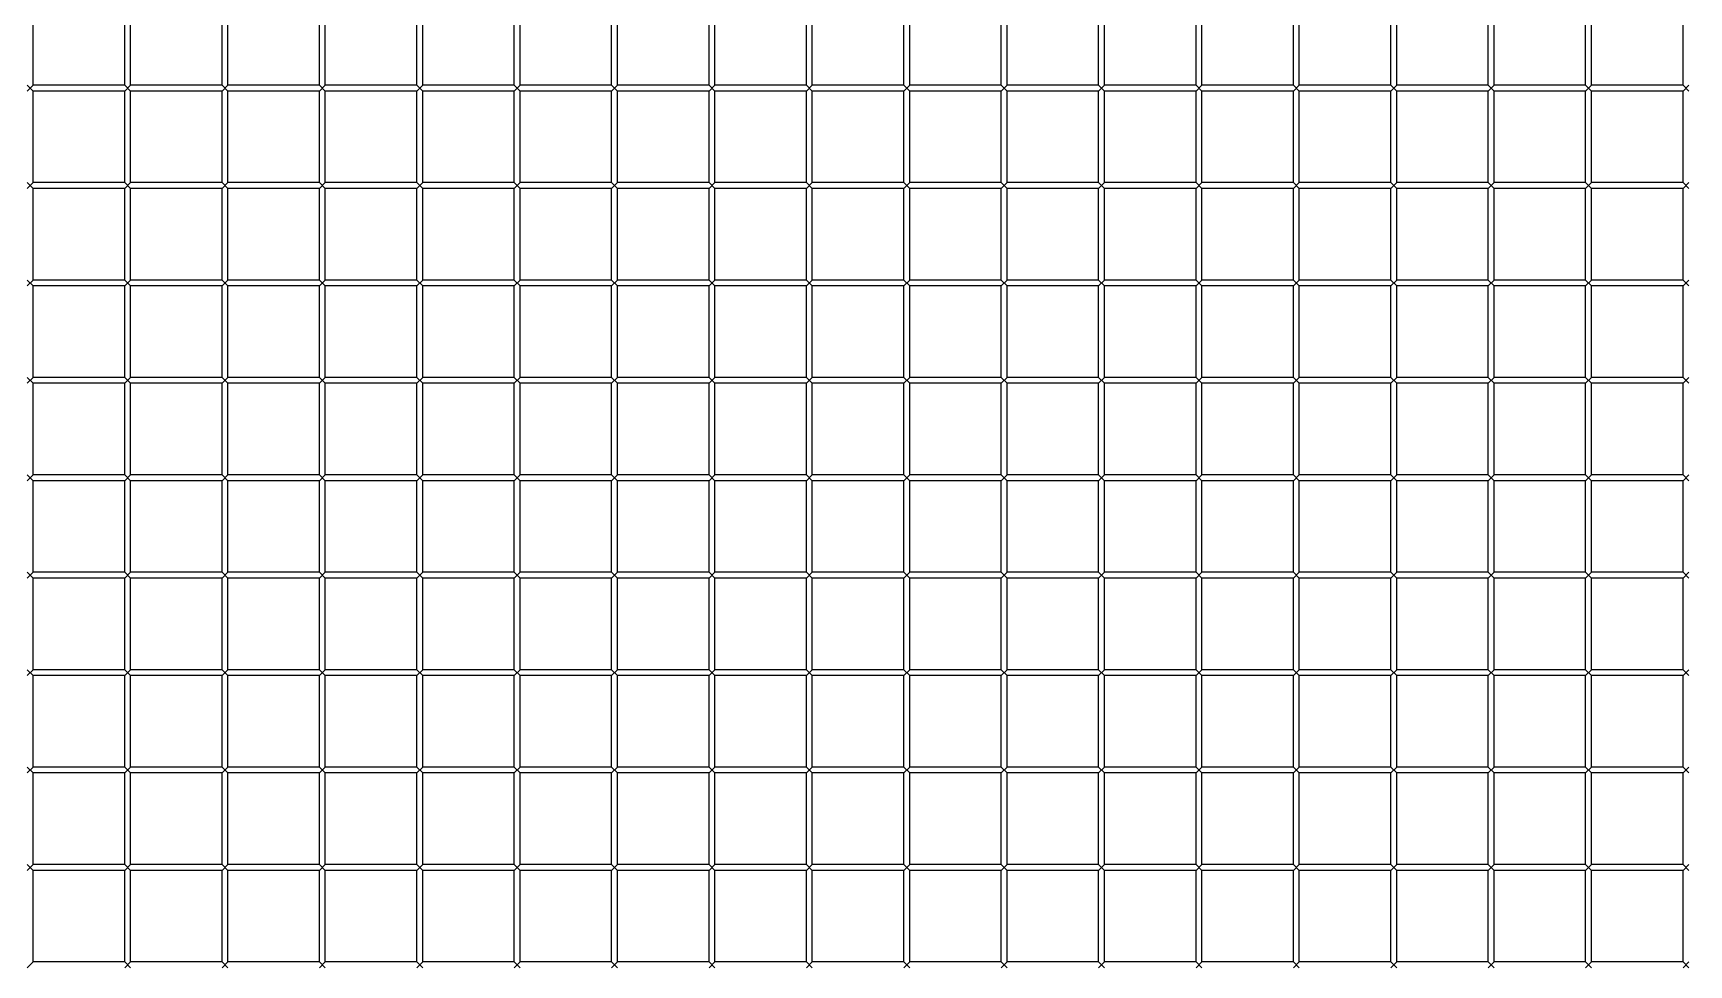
# Model space of a CAD drawing. Header units: millimetres. Extents: x -198529 to 244266, y -64 to 158464.
# Drawn here: x -148048 to -147198, y 95407 to 95885 of the extents above; entities that cross this region are included whole.
import ezdxf

# ---------------------------------------------------------------- set-up
doc = ezdxf.new("R2010")
doc.units = ezdxf.units.MM
doc.layers.add('0-DCC', color=30, linetype='Continuous')

# ---------------------------------------------------------------- blocks, each defined once
blk = doc.blocks.new('DCC2850x1800(右)')
at = {"color": 0, "linetype": 'Continuous'}
for p, q in [((63642.5, -73153.48), (63642.5, -73106.48)), ((63689.5, -73153.48), (63689.5, -73106.48)), ((63692.5, -73153.48), (63692.5, -73106.48)), ((63739.5, -73153.48), (63739.5, -73106.48)), ((63742.5, -73153.48), (63742.5, -73106.48)), ((63789.5, -73153.48), (63789.5, -73106.48)), ((63792.5, -73153.48), (63792.5, -73106.48)), ((63839.5, -73153.48), (63839.5, -73106.48)), ((63842.5, -73153.48), (63842.5, -73106.48)), ((63889.5, -73153.48), (63889.5, -73106.48)), ((63892.5, -73153.48), (63892.5, -73106.48)), ((63939.5, -73153.48), (63939.5, -73106.48)), ((63942.5, -73153.48), (63942.5, -73106.48)), ((63989.5, -73153.48), (63989.5, -73106.48)), ((63992.5, -73153.48), (63992.5, -73106.48)), ((64039.5, -73153.48), (64039.5, -73106.48)), ((64042.5, -73153.48), (64042.5, -73106.48)), ((64089.5, -73153.48), (64089.5, -73106.48)), ((64092.5, -73153.48), (64092.5, -73106.48)), ((64139.5, -73153.48), (64139.5, -73106.48)), ((64142.5, -73153.48), (64142.5, -73106.48)), ((64189.5, -73153.48), (64189.5, -73106.48)), ((64192.5, -73153.48), (64192.5, -73106.48)), ((64239.5, -73153.48), (64239.5, -73106.48)), ((64242.5, -73153.48), (64242.5, -73106.48)), ((64289.5, -73153.48), (64289.5, -73106.48)), ((64292.5, -73153.48), (64292.5, -73106.48)), ((64339.5, -73153.48), (64339.5, -73106.48)), ((64342.5, -73153.48), (64342.5, -73106.48)), ((64389.5, -73153.48), (64389.5, -73106.48)), ((64392.5, -73153.48), (64392.5, -73106.48)), ((64439.5, -73153.48), (64439.5, -73106.48)), ((64442.5, -73153.48), (64442.5, -73106.48)), ((64489.5, -73153.48), (64489.5, -73106.48)), ((63642.5, -73156.48), (63639.5, -73153.48)), ((63642.5, -73153.48), (63639.5, -73156.48)), ((63642.5, -73153.48), (63689.5, -73153.48)), ((63642.5, -73156.48), (63689.5, -73156.48)), ((63642.5, -73203.48), (63642.5, -73156.48)), ((63692.5, -73156.48), (63689.5, -73153.48)), ((63692.5, -73153.48), (63689.5, -73156.48)), ((63689.5, -73203.48), (63689.5, -73156.48)), ((63692.5, -73153.48), (63739.5, -73153.48)), ((63692.5, -73156.48), (63739.5, -73156.48)), ((63692.5, -73203.48), (63692.5, -73156.48)), ((63742.5, -73156.48), (63739.5, -73153.48)), ((63742.5, -73153.48), (63739.5, -73156.48)), ((63739.5, -73203.48), (63739.5, -73156.48)), ((63742.5, -73153.48), (63789.5, -73153.48)), ((63742.5, -73203.48), (63742.5, -73156.48)), ((63742.5, -73156.48), (63789.5, -73156.48)), ((63792.5, -73156.48), (63789.5, -73153.48)), ((63792.5, -73153.48), (63789.5, -73156.48)), ((63789.5, -73203.48), (63789.5, -73156.48)), ((63792.5, -73153.48), (63839.5, -73153.48)), ((63792.5, -73203.48), (63792.5, -73156.48)), ((63792.5, -73156.48), (63839.5, -73156.48)), ((63842.5, -73156.48), (63839.5, -73153.48)), ((63842.5, -73153.48), (63839.5, -73156.48)), ((63839.5, -73203.48), (63839.5, -73156.48)), ((63842.5, -73153.48), (63889.5, -73153.48)), ((63842.5, -73203.48), (63842.5, -73156.48)), ((63842.5, -73156.48), (63889.5, -73156.48)), ((63892.5, -73156.48), (63889.5, -73153.48)), ((63892.5, -73153.48), (63889.5, -73156.48)), ((63889.5, -73203.48), (63889.5, -73156.48)), ((63892.5, -73153.48), (63939.5, -73153.48)), ((63892.5, -73203.48), (63892.5, -73156.48)), ((63892.5, -73156.48), (63939.5, -73156.48)), ((63942.5, -73156.48), (63939.5, -73153.48)), ((63942.5, -73153.48), (63939.5, -73156.48)), ((63939.5, -73203.48), (63939.5, -73156.48)), ((63942.5, -73153.48), (63989.5, -73153.48)), ((63942.5, -73203.48), (63942.5, -73156.48)), ((63942.5, -73156.48), (63989.5, -73156.48)), ((63992.5, -73156.48), (63989.5, -73153.48)), ((63992.5, -73153.48), (63989.5, -73156.48)), ((63989.5, -73203.48), (63989.5, -73156.48)), ((63992.5, -73153.48), (64039.5, -73153.48)), ((63992.5, -73203.48), (63992.5, -73156.48)), ((63992.5, -73156.48), (64039.5, -73156.48)), ((64042.5, -73156.48), (64039.5, -73153.48)), ((64042.5, -73153.48), (64039.5, -73156.48)), ((64039.5, -73203.48), (64039.5, -73156.48)), ((64042.5, -73153.48), (64089.5, -73153.48)), ((64042.5, -73203.48), (64042.5, -73156.48)), ((64042.5, -73156.48), (64089.5, -73156.48)), ((64092.5, -73156.48), (64089.5, -73153.48)), ((64092.5, -73153.48), (64089.5, -73156.48)), ((64089.5, -73203.48), (64089.5, -73156.48)), ((64092.5, -73153.48), (64139.5, -73153.48)), ((64092.5, -73203.48), (64092.5, -73156.48)), ((64092.5, -73156.48), (64139.5, -73156.48)), ((64142.5, -73156.48), (64139.5, -73153.48)), ((64142.5, -73153.48), (64139.5, -73156.48)), ((64139.5, -73203.48), (64139.5, -73156.48)), ((64142.5, -73153.48), (64189.5, -73153.48)), ((64142.5, -73203.48), (64142.5, -73156.48)), ((64142.5, -73156.48), (64189.5, -73156.48)), ((64192.5, -73156.48), (64189.5, -73153.48)), ((64192.5, -73153.48), (64189.5, -73156.48)), ((64189.5, -73203.48), (64189.5, -73156.48)), ((64192.5, -73153.48), (64239.5, -73153.48)), ((64192.5, -73203.48), (64192.5, -73156.48)), ((64192.5, -73156.48), (64239.5, -73156.48)), ((64242.5, -73156.48), (64239.5, -73153.48)), ((64242.5, -73153.48), (64239.5, -73156.48)), ((64239.5, -73203.48), (64239.5, -73156.48)), ((64242.5, -73153.48), (64289.5, -73153.48)), ((64242.5, -73203.48), (64242.5, -73156.48)), ((64242.5, -73156.48), (64289.5, -73156.48)), ((64292.5, -73156.48), (64289.5, -73153.48)), ((64292.5, -73153.48), (64289.5, -73156.48)), ((64289.5, -73203.48), (64289.5, -73156.48)), ((64292.5, -73153.48), (64339.5, -73153.48)), ((64292.5, -73203.48), (64292.5, -73156.48)), ((64292.5, -73156.48), (64339.5, -73156.48)), ((64342.5, -73156.48), (64339.5, -73153.48)), ((64342.5, -73153.48), (64339.5, -73156.48)), ((64339.5, -73203.48), (64339.5, -73156.48)), ((64342.5, -73153.48), (64389.5, -73153.48)), ((64342.5, -73203.48), (64342.5, -73156.48)), ((64342.5, -73156.48), (64389.5, -73156.48)), ((64392.5, -73156.48), (64389.5, -73153.48)), ((64392.5, -73153.48), (64389.5, -73156.48)), ((64389.5, -73203.48), (64389.5, -73156.48)), ((64392.5, -73153.48), (64439.5, -73153.48)), ((64392.5, -73203.48), (64392.5, -73156.48)), ((64392.5, -73156.48), (64439.5, -73156.48)), ((64442.5, -73156.48), (64439.5, -73153.48)), ((64442.5, -73153.48), (64439.5, -73156.48)), ((64439.5, -73203.48), (64439.5, -73156.48)), ((64442.5, -73153.48), (64489.5, -73153.48)), ((64442.5, -73203.48), (64442.5, -73156.48)), ((64442.5, -73156.48), (64489.5, -73156.48)), ((64492.5, -73156.48), (64489.5, -73153.48)), ((64492.5, -73153.48), (64489.5, -73156.48)), ((64489.5, -73203.48), (64489.5, -73156.48)), ((63642.5, -73206.48), (63639.5, -73203.48)), ((63642.5, -73203.48), (63639.5, -73206.48)), ((63642.5, -73203.48), (63689.5, -73203.48)), ((63642.5, -73206.48), (63689.5, -73206.48)), ((63642.5, -73253.48), (63642.5, -73206.48)), ((63692.5, -73206.48), (63689.5, -73203.48)), ((63692.5, -73203.48), (63689.5, -73206.48)), ((63689.5, -73253.48), (63689.5, -73206.48)), ((63692.5, -73203.48), (63739.5, -73203.48)), ((63692.5, -73206.48), (63739.5, -73206.48)), ((63692.5, -73253.48), (63692.5, -73206.48)), ((63742.5, -73206.48), (63739.5, -73203.48)), ((63742.5, -73203.48), (63739.5, -73206.48)), ((63739.5, -73253.48), (63739.5, -73206.48)), ((63742.5, -73203.48), (63789.5, -73203.48)), ((63742.5, -73206.48), (63789.5, -73206.48)), ((63742.5, -73253.48), (63742.5, -73206.48)), ((63792.5, -73206.48), (63789.5, -73203.48)), ((63792.5, -73203.48), (63789.5, -73206.48)), ((63789.5, -73253.48), (63789.5, -73206.48)), ((63792.5, -73203.48), (63839.5, -73203.48)), ((63792.5, -73206.48), (63839.5, -73206.48)), ((63792.5, -73253.48), (63792.5, -73206.48)), ((63842.5, -73206.48), (63839.5, -73203.48)), ((63842.5, -73203.48), (63839.5, -73206.48)), ((63839.5, -73253.48), (63839.5, -73206.48)), ((63842.5, -73203.48), (63889.5, -73203.48)), ((63842.5, -73206.48), (63889.5, -73206.48)), ((63842.5, -73253.48), (63842.5, -73206.48)), ((63892.5, -73206.48), (63889.5, -73203.48)), ((63892.5, -73203.48), (63889.5, -73206.48)), ((63889.5, -73253.48), (63889.5, -73206.48)), ((63892.5, -73203.48), (63939.5, -73203.48)), ((63892.5, -73253.48), (63892.5, -73206.48)), ((63892.5, -73206.48), (63939.5, -73206.48)), ((63942.5, -73206.48), (63939.5, -73203.48)), ((63942.5, -73203.48), (63939.5, -73206.48)), ((63939.5, -73253.48), (63939.5, -73206.48)), ((63942.5, -73203.48), (63989.5, -73203.48)), ((63942.5, -73253.48), (63942.5, -73206.48)), ((63942.5, -73206.48), (63989.5, -73206.48)), ((63992.5, -73206.48), (63989.5, -73203.48)), ((63992.5, -73203.48), (63989.5, -73206.48)), ((63989.5, -73253.48), (63989.5, -73206.48)), ((63992.5, -73203.48), (64039.5, -73203.48)), ((63992.5, -73253.48), (63992.5, -73206.48)), ((63992.5, -73206.48), (64039.5, -73206.48)), ((64042.5, -73206.48), (64039.5, -73203.48)), ((64042.5, -73203.48), (64039.5, -73206.48)), ((64039.5, -73253.48), (64039.5, -73206.48)), ((64042.5, -73203.48), (64089.5, -73203.48)), ((64042.5, -73253.48), (64042.5, -73206.48)), ((64042.5, -73206.48), (64089.5, -73206.48)), ((64092.5, -73206.48), (64089.5, -73203.48)), ((64092.5, -73203.48), (64089.5, -73206.48)), ((64089.5, -73253.48), (64089.5, -73206.48)), ((64092.5, -73203.48), (64139.5, -73203.48)), ((64092.5, -73253.48), (64092.5, -73206.48)), ((64092.5, -73206.48), (64139.5, -73206.48)), ((64142.5, -73206.48), (64139.5, -73203.48)), ((64142.5, -73203.48), (64139.5, -73206.48)), ((64139.5, -73253.48), (64139.5, -73206.48)), ((64142.5, -73203.48), (64189.5, -73203.48)), ((64142.5, -73253.48), (64142.5, -73206.48)), ((64142.5, -73206.48), (64189.5, -73206.48)), ((64192.5, -73206.48), (64189.5, -73203.48)), ((64192.5, -73203.48), (64189.5, -73206.48)), ((64189.5, -73253.48), (64189.5, -73206.48)), ((64192.5, -73203.48), (64239.5, -73203.48)), ((64192.5, -73253.48), (64192.5, -73206.48)), ((64192.5, -73206.48), (64239.5, -73206.48)), ((64242.5, -73206.48), (64239.5, -73203.48)), ((64242.5, -73203.48), (64239.5, -73206.48)), ((64239.5, -73253.48), (64239.5, -73206.48)), ((64242.5, -73203.48), (64289.5, -73203.48)), ((64242.5, -73253.48), (64242.5, -73206.48)), ((64242.5, -73206.48), (64289.5, -73206.48)), ((64292.5, -73206.48), (64289.5, -73203.48)), ((64292.5, -73203.48), (64289.5, -73206.48)), ((64289.5, -73253.48), (64289.5, -73206.48)), ((64292.5, -73203.48), (64339.5, -73203.48)), ((64292.5, -73253.48), (64292.5, -73206.48)), ((64292.5, -73206.48), (64339.5, -73206.48)), ((64342.5, -73206.48), (64339.5, -73203.48)), ((64342.5, -73203.48), (64339.5, -73206.48)), ((64339.5, -73253.48), (64339.5, -73206.48)), ((64342.5, -73203.48), (64389.5, -73203.48)), ((64342.5, -73253.48), (64342.5, -73206.48)), ((64342.5, -73206.48), (64389.5, -73206.48)), ((64392.5, -73206.48), (64389.5, -73203.48)), ((64392.5, -73203.48), (64389.5, -73206.48)), ((64389.5, -73253.48), (64389.5, -73206.48)), ((64392.5, -73203.48), (64439.5, -73203.48)), ((64392.5, -73253.48), (64392.5, -73206.48)), ((64392.5, -73206.48), (64439.5, -73206.48)), ((64442.5, -73206.48), (64439.5, -73203.48)), ((64442.5, -73203.48), (64439.5, -73206.48)), ((64439.5, -73253.48), (64439.5, -73206.48)), ((64442.5, -73203.48), (64489.5, -73203.48)), ((64442.5, -73253.48), (64442.5, -73206.48)), ((64442.5, -73206.48), (64489.5, -73206.48)), ((64492.5, -73206.48), (64489.5, -73203.48)), ((64492.5, -73203.48), (64489.5, -73206.48)), ((64489.5, -73253.48), (64489.5, -73206.48)), ((63642.5, -73256.48), (63639.5, -73253.48)), ((63642.5, -73253.48), (63639.5, -73256.48)), ((63642.5, -73253.48), (63689.5, -73253.48)), ((63642.5, -73256.48), (63689.5, -73256.48)), ((63642.5, -73303.48), (63642.5, -73256.48)), ((63692.5, -73256.48), (63689.5, -73253.48)), ((63692.5, -73253.48), (63689.5, -73256.48)), ((63689.5, -73303.48), (63689.5, -73256.48)), ((63692.5, -73253.48), (63739.5, -73253.48)), ((63692.5, -73256.48), (63739.5, -73256.48)), ((63692.5, -73303.48), (63692.5, -73256.48)), ((63742.5, -73256.48), (63739.5, -73253.48)), ((63742.5, -73253.48), (63739.5, -73256.48)), ((63739.5, -73303.48), (63739.5, -73256.48)), ((63742.5, -73253.48), (63789.5, -73253.48)), ((63742.5, -73256.48), (63789.5, -73256.48)), ((63742.5, -73303.48), (63742.5, -73256.48)), ((63792.5, -73256.48), (63789.5, -73253.48)), ((63792.5, -73253.48), (63789.5, -73256.48)), ((63789.5, -73303.48), (63789.5, -73256.48)), ((63792.5, -73253.48), (63839.5, -73253.48)), ((63792.5, -73256.48), (63839.5, -73256.48)), ((63792.5, -73303.48), (63792.5, -73256.48)), ((63842.5, -73256.48), (63839.5, -73253.48)), ((63842.5, -73253.48), (63839.5, -73256.48)), ((63839.5, -73303.48), (63839.5, -73256.48)), ((63842.5, -73253.48), (63889.5, -73253.48)), ((63842.5, -73256.48), (63889.5, -73256.48)), ((63842.5, -73303.48), (63842.5, -73256.48)), ((63892.5, -73256.48), (63889.5, -73253.48)), ((63892.5, -73253.48), (63889.5, -73256.48)), ((63889.5, -73303.48), (63889.5, -73256.48)), ((63892.5, -73253.48), (63939.5, -73253.48)), ((63892.5, -73303.48), (63892.5, -73256.48)), ((63892.5, -73256.48), (63939.5, -73256.48)), ((63942.5, -73256.48), (63939.5, -73253.48)), ((63942.5, -73253.48), (63939.5, -73256.48)), ((63939.5, -73303.48), (63939.5, -73256.48)), ((63942.5, -73253.48), (63989.5, -73253.48)), ((63942.5, -73303.48), (63942.5, -73256.48)), ((63942.5, -73256.48), (63989.5, -73256.48)), ((63992.5, -73256.48), (63989.5, -73253.48)), ((63992.5, -73253.48), (63989.5, -73256.48)), ((63989.5, -73303.48), (63989.5, -73256.48)), ((63992.5, -73253.48), (64039.5, -73253.48)), ((63992.5, -73303.48), (63992.5, -73256.48)), ((63992.5, -73256.48), (64039.5, -73256.48)), ((64042.5, -73256.48), (64039.5, -73253.48)), ((64042.5, -73253.48), (64039.5, -73256.48)), ((64039.5, -73303.48), (64039.5, -73256.48)), ((64042.5, -73253.48), (64089.5, -73253.48)), ((64042.5, -73303.48), (64042.5, -73256.48)), ((64042.5, -73256.48), (64089.5, -73256.48)), ((64092.5, -73256.48), (64089.5, -73253.48)), ((64092.5, -73253.48), (64089.5, -73256.48)), ((64089.5, -73303.48), (64089.5, -73256.48)), ((64092.5, -73253.48), (64139.5, -73253.48)), ((64092.5, -73303.48), (64092.5, -73256.48)), ((64092.5, -73256.48), (64139.5, -73256.48)), ((64142.5, -73256.48), (64139.5, -73253.48)), ((64142.5, -73253.48), (64139.5, -73256.48)), ((64139.5, -73303.48), (64139.5, -73256.48)), ((64142.5, -73253.48), (64189.5, -73253.48)), ((64142.5, -73303.48), (64142.5, -73256.48)), ((64142.5, -73256.48), (64189.5, -73256.48)), ((64192.5, -73256.48), (64189.5, -73253.48)), ((64192.5, -73253.48), (64189.5, -73256.48)), ((64189.5, -73303.48), (64189.5, -73256.48)), ((64192.5, -73253.48), (64239.5, -73253.48)), ((64192.5, -73303.48), (64192.5, -73256.48)), ((64192.5, -73256.48), (64239.5, -73256.48)), ((64242.5, -73256.48), (64239.5, -73253.48)), ((64242.5, -73253.48), (64239.5, -73256.48)), ((64239.5, -73303.48), (64239.5, -73256.48)), ((64242.5, -73253.48), (64289.5, -73253.48)), ((64242.5, -73303.48), (64242.5, -73256.48)), ((64242.5, -73256.48), (64289.5, -73256.48)), ((64292.5, -73256.48), (64289.5, -73253.48)), ((64292.5, -73253.48), (64289.5, -73256.48)), ((64289.5, -73303.48), (64289.5, -73256.48)), ((64292.5, -73253.48), (64339.5, -73253.48)), ((64292.5, -73303.48), (64292.5, -73256.48)), ((64292.5, -73256.48), (64339.5, -73256.48)), ((64342.5, -73256.48), (64339.5, -73253.48)), ((64342.5, -73253.48), (64339.5, -73256.48)), ((64339.5, -73303.48), (64339.5, -73256.48)), ((64342.5, -73253.48), (64389.5, -73253.48)), ((64342.5, -73303.48), (64342.5, -73256.48)), ((64342.5, -73256.48), (64389.5, -73256.48)), ((64392.5, -73256.48), (64389.5, -73253.48)), ((64392.5, -73253.48), (64389.5, -73256.48)), ((64389.5, -73303.48), (64389.5, -73256.48)), ((64392.5, -73253.48), (64439.5, -73253.48)), ((64392.5, -73303.48), (64392.5, -73256.48)), ((64392.5, -73256.48), (64439.5, -73256.48)), ((64442.5, -73256.48), (64439.5, -73253.48)), ((64442.5, -73253.48), (64439.5, -73256.48)), ((64439.5, -73303.48), (64439.5, -73256.48)), ((64442.5, -73253.48), (64489.5, -73253.48)), ((64442.5, -73303.48), (64442.5, -73256.48)), ((64442.5, -73256.48), (64489.5, -73256.48)), ((64492.5, -73256.48), (64489.5, -73253.48)), ((64492.5, -73253.48), (64489.5, -73256.48)), ((64489.5, -73303.48), (64489.5, -73256.48)), ((63642.5, -73306.48), (63639.5, -73303.48)), ((63642.5, -73303.48), (63639.5, -73306.48)), ((63642.5, -73303.48), (63689.5, -73303.48)), ((63692.5, -73306.48), (63689.5, -73303.48)), ((63692.5, -73303.48), (63689.5, -73306.48)), ((63692.5, -73303.48), (63739.5, -73303.48)), ((63742.5, -73306.48), (63739.5, -73303.48)), ((63742.5, -73303.48), (63739.5, -73306.48)), ((63742.5, -73303.48), (63789.5, -73303.48)), ((63792.5, -73306.48), (63789.5, -73303.48)), ((63792.5, -73303.48), (63789.5, -73306.48)), ((63792.5, -73303.48), (63839.5, -73303.48)), ((63842.5, -73306.48), (63839.5, -73303.48)), ((63842.5, -73303.48), (63839.5, -73306.48)), ((63842.5, -73303.48), (63889.5, -73303.48)), ((63892.5, -73306.48), (63889.5, -73303.48)), ((63892.5, -73303.48), (63889.5, -73306.48)), ((63892.5, -73303.48), (63939.5, -73303.48)), ((63942.5, -73306.48), (63939.5, -73303.48)), ((63942.5, -73303.48), (63939.5, -73306.48)), ((63942.5, -73303.48), (63989.5, -73303.48)), ((63992.5, -73306.48), (63989.5, -73303.48)), ((63992.5, -73303.48), (63989.5, -73306.48)), ((63992.5, -73303.48), (64039.5, -73303.48)), ((64042.5, -73306.48), (64039.5, -73303.48)), ((64042.5, -73303.48), (64039.5, -73306.48)), ((64042.5, -73303.48), (64089.5, -73303.48)), ((64092.5, -73306.48), (64089.5, -73303.48)), ((64092.5, -73303.48), (64089.5, -73306.48)), ((64092.5, -73303.48), (64139.5, -73303.48)), ((64142.5, -73306.48), (64139.5, -73303.48)), ((64142.5, -73303.48), (64139.5, -73306.48)), ((64142.5, -73303.48), (64189.5, -73303.48)), ((64192.5, -73306.48), (64189.5, -73303.48)), ((64192.5, -73303.48), (64189.5, -73306.48)), ((64192.5, -73303.48), (64239.5, -73303.48)), ((64242.5, -73306.48), (64239.5, -73303.48)), ((64242.5, -73303.48), (64239.5, -73306.48)), ((64242.5, -73303.48), (64289.5, -73303.48)), ((64292.5, -73306.48), (64289.5, -73303.48)), ((64292.5, -73303.48), (64289.5, -73306.48)), ((64292.5, -73303.48), (64339.5, -73303.48)), ((64342.5, -73306.48), (64339.5, -73303.48)), ((64342.5, -73303.48), (64339.5, -73306.48)), ((64342.5, -73303.48), (64389.5, -73303.48)), ((64392.5, -73306.48), (64389.5, -73303.48)), ((64392.5, -73303.48), (64389.5, -73306.48)), ((64392.5, -73303.48), (64439.5, -73303.48)), ((64442.5, -73306.48), (64439.5, -73303.48)), ((64442.5, -73303.48), (64439.5, -73306.48)), ((64442.5, -73303.48), (64489.5, -73303.48)), ((64492.5, -73306.48), (64489.5, -73303.48)), ((64492.5, -73303.48), (64489.5, -73306.48)), ((63642.5, -73306.48), (63689.5, -73306.48)), ((63642.5, -73353.48), (63642.5, -73306.48)), ((63689.5, -73353.48), (63689.5, -73306.48)), ((63692.5, -73306.48), (63739.5, -73306.48)), ((63692.5, -73353.48), (63692.5, -73306.48)), ((63739.5, -73353.48), (63739.5, -73306.48)), ((63742.5, -73306.48), (63789.5, -73306.48)), ((63742.5, -73353.48), (63742.5, -73306.48)), ((63789.5, -73353.48), (63789.5, -73306.48)), ((63792.5, -73306.48), (63839.5, -73306.48)), ((63792.5, -73353.48), (63792.5, -73306.48)), ((63839.5, -73353.48), (63839.5, -73306.48)), ((63842.5, -73306.48), (63889.5, -73306.48)), ((63842.5, -73353.48), (63842.5, -73306.48)), ((63889.5, -73353.48), (63889.5, -73306.48)), ((63892.5, -73353.48), (63892.5, -73306.48)), ((63892.5, -73306.48), (63939.5, -73306.48)), ((63939.5, -73353.48), (63939.5, -73306.48)), ((63942.5, -73353.48), (63942.5, -73306.48)), ((63942.5, -73306.48), (63989.5, -73306.48)), ((63989.5, -73353.48), (63989.5, -73306.48)), ((63992.5, -73353.48), (63992.5, -73306.48)), ((63992.5, -73306.48), (64039.5, -73306.48)), ((64039.5, -73353.48), (64039.5, -73306.48)), ((64042.5, -73353.48), (64042.5, -73306.48)), ((64042.5, -73306.48), (64089.5, -73306.48)), ((64089.5, -73353.48), (64089.5, -73306.48)), ((64092.5, -73353.48), (64092.5, -73306.48)), ((64092.5, -73306.48), (64139.5, -73306.48)), ((64139.5, -73353.48), (64139.5, -73306.48)), ((64142.5, -73353.48), (64142.5, -73306.48)), ((64142.5, -73306.48), (64189.5, -73306.48)), ((64189.5, -73353.48), (64189.5, -73306.48)), ((64192.5, -73353.48), (64192.5, -73306.48)), ((64192.5, -73306.48), (64239.5, -73306.48)), ((64239.5, -73353.48), (64239.5, -73306.48)), ((64242.5, -73353.48), (64242.5, -73306.48)), ((64242.5, -73306.48), (64289.5, -73306.48)), ((64289.5, -73353.48), (64289.5, -73306.48)), ((64292.5, -73353.48), (64292.5, -73306.48)), ((64292.5, -73306.48), (64339.5, -73306.48)), ((64339.5, -73353.48), (64339.5, -73306.48)), ((64342.5, -73353.48), (64342.5, -73306.48)), ((64342.5, -73306.48), (64389.5, -73306.48)), ((64389.5, -73353.48), (64389.5, -73306.48)), ((64392.5, -73353.48), (64392.5, -73306.48)), ((64392.5, -73306.48), (64439.5, -73306.48)), ((64439.5, -73353.48), (64439.5, -73306.48)), ((64442.5, -73353.48), (64442.5, -73306.48)), ((64442.5, -73306.48), (64489.5, -73306.48)), ((64489.5, -73353.48), (64489.5, -73306.48)), ((63642.5, -73356.48), (63639.5, -73353.48)), ((63642.5, -73353.48), (63639.5, -73356.48)), ((63642.5, -73353.48), (63689.5, -73353.48)), ((63692.5, -73356.48), (63689.5, -73353.48)), ((63692.5, -73353.48), (63689.5, -73356.48)), ((63692.5, -73353.48), (63739.5, -73353.48)), ((63742.5, -73356.48), (63739.5, -73353.48)), ((63742.5, -73353.48), (63739.5, -73356.48)), ((63742.5, -73353.48), (63789.5, -73353.48)), ((63792.5, -73353.48), (63789.5, -73356.48)), ((63792.5, -73356.48), (63789.5, -73353.48)), ((63792.5, -73353.48), (63839.5, -73353.48)), ((63842.5, -73356.48), (63839.5, -73353.48)), ((63842.5, -73353.48), (63839.5, -73356.48)), ((63842.5, -73353.48), (63889.5, -73353.48)), ((63892.5, -73356.48), (63889.5, -73353.48)), ((63892.5, -73353.48), (63889.5, -73356.48)), ((63892.5, -73353.48), (63939.5, -73353.48)), ((63942.5, -73356.48), (63939.5, -73353.48)), ((63942.5, -73353.48), (63939.5, -73356.48)), ((63942.5, -73353.48), (63989.5, -73353.48)), ((63992.5, -73353.48), (63989.5, -73356.48)), ((63992.5, -73356.48), (63989.5, -73353.48)), ((63992.5, -73353.48), (64039.5, -73353.48)), ((64042.5, -73356.48), (64039.5, -73353.48)), ((64042.5, -73353.48), (64039.5, -73356.48)), ((64042.5, -73353.48), (64089.5, -73353.48)), ((64092.5, -73356.48), (64089.5, -73353.48)), ((64092.5, -73353.48), (64089.5, -73356.48)), ((64092.5, -73353.48), (64139.5, -73353.48)), ((64142.5, -73356.48), (64139.5, -73353.48)), ((64142.5, -73353.48), (64139.5, -73356.48)), ((64142.5, -73353.48), (64189.5, -73353.48)), ((64192.5, -73353.48), (64189.5, -73356.48)), ((64192.5, -73356.48), (64189.5, -73353.48)), ((64192.5, -73353.48), (64239.5, -73353.48)), ((64242.5, -73356.48), (64239.5, -73353.48)), ((64242.5, -73353.48), (64239.5, -73356.48)), ((64242.5, -73353.48), (64289.5, -73353.48)), ((64292.5, -73356.48), (64289.5, -73353.48)), ((64292.5, -73353.48), (64289.5, -73356.48)), ((64292.5, -73353.48), (64339.5, -73353.48)), ((64342.5, -73356.48), (64339.5, -73353.48)), ((64342.5, -73353.48), (64339.5, -73356.48)), ((64342.5, -73353.48), (64389.5, -73353.48)), ((64392.5, -73353.48), (64389.5, -73356.48)), ((64392.5, -73356.48), (64389.5, -73353.48)), ((64392.5, -73353.48), (64439.5, -73353.48)), ((64442.5, -73356.48), (64439.5, -73353.48)), ((64442.5, -73353.48), (64439.5, -73356.48)), ((64442.5, -73353.48), (64489.5, -73353.48)), ((64492.5, -73356.48), (64489.5, -73353.48)), ((64492.5, -73353.48), (64489.5, -73356.48)), ((63642.5, -73356.48), (63689.5, -73356.48)), ((63642.5, -73403.48), (63642.5, -73356.48)), ((63689.5, -73403.48), (63689.5, -73356.48)), ((63692.5, -73356.48), (63739.5, -73356.48)), ((63692.5, -73403.48), (63692.5, -73356.48)), ((63739.5, -73403.48), (63739.5, -73356.48)), ((63742.5, -73356.48), (63789.5, -73356.48)), ((63742.5, -73403.48), (63742.5, -73356.48)), ((63789.5, -73403.48), (63789.5, -73356.48)), ((63792.5, -73356.48), (63839.5, -73356.48)), ((63792.5, -73403.48), (63792.5, -73356.48)), ((63839.5, -73403.48), (63839.5, -73356.48)), ((63842.5, -73356.48), (63889.5, -73356.48)), ((63842.5, -73403.48), (63842.5, -73356.48)), ((63889.5, -73403.48), (63889.5, -73356.48)), ((63892.5, -73356.48), (63939.5, -73356.48)), ((63892.5, -73403.48), (63892.5, -73356.48)), ((63939.5, -73403.48), (63939.5, -73356.48)), ((63942.5, -73356.48), (63989.5, -73356.48)), ((63942.5, -73403.48), (63942.5, -73356.48)), ((63989.5, -73403.48), (63989.5, -73356.48)), ((63992.5, -73403.48), (63992.5, -73356.48)), ((63992.5, -73356.48), (64039.5, -73356.48)), ((64039.5, -73403.48), (64039.5, -73356.48)), ((64042.5, -73403.48), (64042.5, -73356.48)), ((64042.5, -73356.48), (64089.5, -73356.48)), ((64089.5, -73403.48), (64089.5, -73356.48)), ((64092.5, -73403.48), (64092.5, -73356.48)), ((64092.5, -73356.48), (64139.5, -73356.48)), ((64139.5, -73403.48), (64139.5, -73356.48)), ((64142.5, -73403.48), (64142.5, -73356.48)), ((64142.5, -73356.48), (64189.5, -73356.48)), ((64189.5, -73403.48), (64189.5, -73356.48)), ((64192.5, -73403.48), (64192.5, -73356.48)), ((64192.5, -73356.48), (64239.5, -73356.48)), ((64239.5, -73403.48), (64239.5, -73356.48)), ((64242.5, -73403.48), (64242.5, -73356.48)), ((64242.5, -73356.48), (64289.5, -73356.48)), ((64289.5, -73403.48), (64289.5, -73356.48)), ((64292.5, -73403.48), (64292.5, -73356.48)), ((64292.5, -73356.48), (64339.5, -73356.48)), ((64339.5, -73403.48), (64339.5, -73356.48)), ((64342.5, -73403.48), (64342.5, -73356.48)), ((64342.5, -73356.48), (64389.5, -73356.48)), ((64389.5, -73403.48), (64389.5, -73356.48)), ((64392.5, -73403.48), (64392.5, -73356.48)), ((64392.5, -73356.48), (64439.5, -73356.48)), ((64439.5, -73403.48), (64439.5, -73356.48)), ((64442.5, -73403.48), (64442.5, -73356.48)), ((64442.5, -73356.48), (64489.5, -73356.48)), ((64489.5, -73403.48), (64489.5, -73356.48)), ((63642.5, -73403.48), (63639.5, -73406.48)), ((63642.5, -73406.48), (63639.5, -73403.48)), ((63642.5, -73403.48), (63689.5, -73403.48)), ((63692.5, -73406.48), (63689.5, -73403.48)), ((63692.5, -73403.48), (63689.5, -73406.48)), ((63692.5, -73403.48), (63739.5, -73403.48)), ((63742.5, -73403.48), (63739.5, -73406.48)), ((63742.5, -73406.48), (63739.5, -73403.48)), ((63742.5, -73403.48), (63789.5, -73403.48)), ((63792.5, -73403.48), (63789.5, -73406.48)), ((63792.5, -73406.48), (63789.5, -73403.48)), ((63792.5, -73403.48), (63839.5, -73403.48)), ((63842.5, -73403.48), (63839.5, -73406.48)), ((63842.5, -73406.48), (63839.5, -73403.48)), ((63842.5, -73403.48), (63889.5, -73403.48)), ((63892.5, -73406.48), (63889.5, -73403.48)), ((63892.5, -73403.48), (63889.5, -73406.48)), ((63892.5, -73403.48), (63939.5, -73403.48)), ((63942.5, -73403.48), (63939.5, -73406.48)), ((63942.5, -73406.48), (63939.5, -73403.48)), ((63942.5, -73403.48), (63989.5, -73403.48)), ((63992.5, -73403.48), (63989.5, -73406.48)), ((63992.5, -73406.48), (63989.5, -73403.48)), ((63992.5, -73403.48), (64039.5, -73403.48)), ((64042.5, -73403.48), (64039.5, -73406.48)), ((64042.5, -73406.48), (64039.5, -73403.48)), ((64042.5, -73403.48), (64089.5, -73403.48)), ((64092.5, -73406.48), (64089.5, -73403.48)), ((64092.5, -73403.48), (64089.5, -73406.48)), ((64092.5, -73403.48), (64139.5, -73403.48)), ((64142.5, -73403.48), (64139.5, -73406.48)), ((64142.5, -73406.48), (64139.5, -73403.48)), ((64142.5, -73403.48), (64189.5, -73403.48)), ((64192.5, -73403.48), (64189.5, -73406.48)), ((64192.5, -73406.48), (64189.5, -73403.48)), ((64192.5, -73403.48), (64239.5, -73403.48)), ((64242.5, -73403.48), (64239.5, -73406.48)), ((64242.5, -73406.48), (64239.5, -73403.48)), ((64242.5, -73403.48), (64289.5, -73403.48)), ((64292.5, -73406.48), (64289.5, -73403.48)), ((64292.5, -73403.48), (64289.5, -73406.48)), ((64292.5, -73403.48), (64339.5, -73403.48)), ((64342.5, -73403.48), (64339.5, -73406.48)), ((64342.5, -73406.48), (64339.5, -73403.48)), ((64342.5, -73403.48), (64389.5, -73403.48)), ((64392.5, -73403.48), (64389.5, -73406.48)), ((64392.5, -73406.48), (64389.5, -73403.48)), ((64392.5, -73403.48), (64439.5, -73403.48)), ((64442.5, -73403.48), (64439.5, -73406.48)), ((64442.5, -73406.48), (64439.5, -73403.48)), ((64442.5, -73403.48), (64489.5, -73403.48)), ((64492.5, -73406.48), (64489.5, -73403.48)), ((64492.5, -73403.48), (64489.5, -73406.48)), ((63642.5, -73406.48), (63689.5, -73406.48)), ((63642.5, -73453.48), (63642.5, -73406.48)), ((63689.5, -73453.48), (63689.5, -73406.48)), ((63692.5, -73406.48), (63739.5, -73406.48)), ((63692.5, -73453.48), (63692.5, -73406.48)), ((63739.5, -73453.48), (63739.5, -73406.48)), ((63742.5, -73406.48), (63789.5, -73406.48)), ((63742.5, -73453.48), (63742.5, -73406.48)), ((63789.5, -73453.48), (63789.5, -73406.48)), ((63792.5, -73406.48), (63839.5, -73406.48)), ((63792.5, -73453.48), (63792.5, -73406.48)), ((63839.5, -73453.48), (63839.5, -73406.48)), ((63842.5, -73406.48), (63889.5, -73406.48)), ((63842.5, -73453.48), (63842.5, -73406.48)), ((63889.5, -73453.48), (63889.5, -73406.48)), ((63892.5, -73406.48), (63939.5, -73406.48)), ((63892.5, -73453.48), (63892.5, -73406.48)), ((63939.5, -73453.48), (63939.5, -73406.48)), ((63942.5, -73406.48), (63989.5, -73406.48)), ((63942.5, -73453.48), (63942.5, -73406.48)), ((63989.5, -73453.48), (63989.5, -73406.48)), ((63992.5, -73453.48), (63992.5, -73406.48)), ((63992.5, -73406.48), (64039.5, -73406.48)), ((64039.5, -73453.48), (64039.5, -73406.48)), ((64042.5, -73453.48), (64042.5, -73406.48)), ((64042.5, -73406.48), (64089.5, -73406.48)), ((64089.5, -73453.48), (64089.5, -73406.48)), ((64092.5, -73453.48), (64092.5, -73406.48)), ((64092.5, -73406.48), (64139.5, -73406.48)), ((64139.5, -73453.48), (64139.5, -73406.48)), ((64142.5, -73453.48), (64142.5, -73406.48)), ((64142.5, -73406.48), (64189.5, -73406.48)), ((64189.5, -73453.48), (64189.5, -73406.48)), ((64192.5, -73453.48), (64192.5, -73406.48)), ((64192.5, -73406.48), (64239.5, -73406.48)), ((64239.5, -73453.48), (64239.5, -73406.48)), ((64242.5, -73453.48), (64242.5, -73406.48)), ((64242.5, -73406.48), (64289.5, -73406.48)), ((64289.5, -73453.48), (64289.5, -73406.48)), ((64292.5, -73453.48), (64292.5, -73406.48)), ((64292.5, -73406.48), (64339.5, -73406.48)), ((64339.5, -73453.48), (64339.5, -73406.48)), ((64342.5, -73453.48), (64342.5, -73406.48)), ((64342.5, -73406.48), (64389.5, -73406.48)), ((64389.5, -73453.48), (64389.5, -73406.48)), ((64392.5, -73453.48), (64392.5, -73406.48)), ((64392.5, -73406.48), (64439.5, -73406.48)), ((64439.5, -73453.48), (64439.5, -73406.48)), ((64442.5, -73453.48), (64442.5, -73406.48)), ((64442.5, -73406.48), (64489.5, -73406.48)), ((64489.5, -73453.48), (64489.5, -73406.48)), ((63642.5, -73453.48), (63639.5, -73456.48)), ((63642.5, -73456.48), (63639.5, -73453.48)), ((63642.5, -73453.48), (63689.5, -73453.48)), ((63642.5, -73456.48), (63689.5, -73456.48)), ((63642.5, -73503.48), (63642.5, -73456.48)), ((63692.5, -73453.48), (63689.5, -73456.48)), ((63692.5, -73456.48), (63689.5, -73453.48)), ((63689.5, -73503.48), (63689.5, -73456.48)), ((63692.5, -73453.48), (63739.5, -73453.48)), ((63692.5, -73456.48), (63739.5, -73456.48)), ((63692.5, -73503.48), (63692.5, -73456.48)), ((63742.5, -73453.48), (63739.5, -73456.48)), ((63742.5, -73456.48), (63739.5, -73453.48)), ((63739.5, -73503.48), (63739.5, -73456.48)), ((63742.5, -73453.48), (63789.5, -73453.48)), ((63742.5, -73456.48), (63789.5, -73456.48)), ((63742.5, -73503.48), (63742.5, -73456.48)), ((63792.5, -73453.48), (63789.5, -73456.48)), ((63792.5, -73456.48), (63789.5, -73453.48)), ((63789.5, -73503.48), (63789.5, -73456.48)), ((63792.5, -73453.48), (63839.5, -73453.48)), ((63792.5, -73456.48), (63839.5, -73456.48)), ((63792.5, -73503.48), (63792.5, -73456.48)), ((63842.5, -73453.48), (63839.5, -73456.48)), ((63842.5, -73456.48), (63839.5, -73453.48)), ((63839.5, -73503.48), (63839.5, -73456.48)), ((63842.5, -73453.48), (63889.5, -73453.48)), ((63842.5, -73456.48), (63889.5, -73456.48)), ((63842.5, -73503.48), (63842.5, -73456.48)), ((63892.5, -73453.48), (63889.5, -73456.48)), ((63892.5, -73456.48), (63889.5, -73453.48)), ((63889.5, -73503.48), (63889.5, -73456.48)), ((63892.5, -73453.48), (63939.5, -73453.48)), ((63892.5, -73456.48), (63939.5, -73456.48)), ((63892.5, -73503.48), (63892.5, -73456.48)), ((63942.5, -73453.48), (63939.5, -73456.48)), ((63942.5, -73456.48), (63939.5, -73453.48)), ((63939.5, -73503.48), (63939.5, -73456.48)), ((63942.5, -73453.48), (63989.5, -73453.48)), ((63942.5, -73456.48), (63989.5, -73456.48)), ((63942.5, -73503.48), (63942.5, -73456.48)), ((63992.5, -73453.48), (63989.5, -73456.48)), ((63992.5, -73456.48), (63989.5, -73453.48)), ((63989.5, -73503.48), (63989.5, -73456.48)), ((63992.5, -73453.48), (64039.5, -73453.48)), ((63992.5, -73456.48), (64039.5, -73456.48)), ((63992.5, -73503.48), (63992.5, -73456.48)), ((64042.5, -73453.48), (64039.5, -73456.48)), ((64042.5, -73456.48), (64039.5, -73453.48)), ((64039.5, -73503.48), (64039.5, -73456.48)), ((64042.5, -73453.48), (64089.5, -73453.48)), ((64042.5, -73456.48), (64089.5, -73456.48)), ((64042.5, -73503.48), (64042.5, -73456.48)), ((64092.5, -73453.48), (64089.5, -73456.48)), ((64092.5, -73456.48), (64089.5, -73453.48)), ((64089.5, -73503.48), (64089.5, -73456.48)), ((64092.5, -73453.48), (64139.5, -73453.48)), ((64092.5, -73456.48), (64139.5, -73456.48)), ((64092.5, -73503.48), (64092.5, -73456.48)), ((64142.5, -73453.48), (64139.5, -73456.48)), ((64142.5, -73456.48), (64139.5, -73453.48)), ((64139.5, -73503.48), (64139.5, -73456.48)), ((64142.5, -73453.48), (64189.5, -73453.48)), ((64142.5, -73503.48), (64142.5, -73456.48)), ((64142.5, -73456.48), (64189.5, -73456.48)), ((64192.5, -73453.48), (64189.5, -73456.48)), ((64192.5, -73456.48), (64189.5, -73453.48)), ((64189.5, -73503.48), (64189.5, -73456.48)), ((64192.5, -73453.48), (64239.5, -73453.48)), ((64192.5, -73503.48), (64192.5, -73456.48)), ((64192.5, -73456.48), (64239.5, -73456.48)), ((64242.5, -73453.48), (64239.5, -73456.48)), ((64242.5, -73456.48), (64239.5, -73453.48)), ((64239.5, -73503.48), (64239.5, -73456.48)), ((64242.5, -73453.48), (64289.5, -73453.48)), ((64242.5, -73503.48), (64242.5, -73456.48)), ((64242.5, -73456.48), (64289.5, -73456.48)), ((64292.5, -73453.48), (64289.5, -73456.48)), ((64292.5, -73456.48), (64289.5, -73453.48)), ((64289.5, -73503.48), (64289.5, -73456.48)), ((64292.5, -73453.48), (64339.5, -73453.48)), ((64292.5, -73503.48), (64292.5, -73456.48)), ((64292.5, -73456.48), (64339.5, -73456.48)), ((64342.5, -73453.48), (64339.5, -73456.48)), ((64342.5, -73456.48), (64339.5, -73453.48)), ((64339.5, -73503.48), (64339.5, -73456.48)), ((64342.5, -73453.48), (64389.5, -73453.48)), ((64342.5, -73503.48), (64342.5, -73456.48)), ((64342.5, -73456.48), (64389.5, -73456.48)), ((64392.5, -73453.48), (64389.5, -73456.48)), ((64392.5, -73456.48), (64389.5, -73453.48)), ((64389.5, -73503.48), (64389.5, -73456.48)), ((64392.5, -73453.48), (64439.5, -73453.48)), ((64392.5, -73503.48), (64392.5, -73456.48)), ((64392.5, -73456.48), (64439.5, -73456.48)), ((64442.5, -73453.48), (64439.5, -73456.48)), ((64442.5, -73456.48), (64439.5, -73453.48)), ((64439.5, -73503.48), (64439.5, -73456.48)), ((64442.5, -73453.48), (64489.5, -73453.48)), ((64442.5, -73503.48), (64442.5, -73456.48)), ((64442.5, -73456.48), (64489.5, -73456.48)), ((64492.5, -73453.48), (64489.5, -73456.48)), ((64492.5, -73456.48), (64489.5, -73453.48)), ((64489.5, -73503.48), (64489.5, -73456.48)), ((63642.5, -73503.48), (63639.5, -73506.48)), ((63642.5, -73506.48), (63639.5, -73503.48)), ((63642.5, -73503.48), (63689.5, -73503.48)), ((63642.5, -73506.48), (63689.5, -73506.48)), ((63642.5, -73553.48), (63642.5, -73506.48)), ((63692.5, -73503.48), (63689.5, -73506.48)), ((63692.5, -73506.48), (63689.5, -73503.48)), ((63689.5, -73553.48), (63689.5, -73506.48)), ((63692.5, -73503.48), (63739.5, -73503.48)), ((63692.5, -73506.48), (63739.5, -73506.48)), ((63692.5, -73553.48), (63692.5, -73506.48)), ((63742.5, -73503.48), (63739.5, -73506.48)), ((63742.5, -73506.48), (63739.5, -73503.48)), ((63739.5, -73553.48), (63739.5, -73506.48)), ((63742.5, -73503.48), (63789.5, -73503.48)), ((63742.5, -73506.48), (63789.5, -73506.48)), ((63742.5, -73553.48), (63742.5, -73506.48)), ((63792.5, -73503.48), (63789.5, -73506.48)), ((63792.5, -73506.48), (63789.5, -73503.48)), ((63789.5, -73553.48), (63789.5, -73506.48)), ((63792.5, -73503.48), (63839.5, -73503.48)), ((63792.5, -73506.48), (63839.5, -73506.48)), ((63792.5, -73553.48), (63792.5, -73506.48)), ((63842.5, -73503.48), (63839.5, -73506.48)), ((63842.5, -73506.48), (63839.5, -73503.48)), ((63839.5, -73553.48), (63839.5, -73506.48)), ((63842.5, -73503.48), (63889.5, -73503.48)), ((63842.5, -73506.48), (63889.5, -73506.48)), ((63842.5, -73553.48), (63842.5, -73506.48)), ((63892.5, -73503.48), (63889.5, -73506.48)), ((63892.5, -73506.48), (63889.5, -73503.48)), ((63889.5, -73553.48), (63889.5, -73506.48)), ((63892.5, -73503.48), (63939.5, -73503.48)), ((63892.5, -73506.48), (63939.5, -73506.48)), ((63892.5, -73553.48), (63892.5, -73506.48)), ((63942.5, -73503.48), (63939.5, -73506.48)), ((63942.5, -73506.48), (63939.5, -73503.48)), ((63939.5, -73553.48), (63939.5, -73506.48)), ((63942.5, -73503.48), (63989.5, -73503.48)), ((63942.5, -73506.48), (63989.5, -73506.48)), ((63942.5, -73553.48), (63942.5, -73506.48)), ((63992.5, -73503.48), (63989.5, -73506.48)), ((63992.5, -73506.48), (63989.5, -73503.48)), ((63989.5, -73553.48), (63989.5, -73506.48)), ((63992.5, -73503.48), (64039.5, -73503.48)), ((63992.5, -73506.48), (64039.5, -73506.48)), ((63992.5, -73553.48), (63992.5, -73506.48)), ((64042.5, -73503.48), (64039.5, -73506.48)), ((64042.5, -73506.48), (64039.5, -73503.48)), ((64039.5, -73553.48), (64039.5, -73506.48)), ((64042.5, -73503.48), (64089.5, -73503.48)), ((64042.5, -73506.48), (64089.5, -73506.48)), ((64042.5, -73553.48), (64042.5, -73506.48)), ((64092.5, -73503.48), (64089.5, -73506.48)), ((64092.5, -73506.48), (64089.5, -73503.48)), ((64089.5, -73553.48), (64089.5, -73506.48)), ((64092.5, -73503.48), (64139.5, -73503.48)), ((64092.5, -73506.48), (64139.5, -73506.48)), ((64092.5, -73553.48), (64092.5, -73506.48)), ((64142.5, -73503.48), (64139.5, -73506.48)), ((64142.5, -73506.48), (64139.5, -73503.48)), ((64139.5, -73553.48), (64139.5, -73506.48)), ((64142.5, -73503.48), (64189.5, -73503.48)), ((64142.5, -73553.48), (64142.5, -73506.48)), ((64142.5, -73506.48), (64189.5, -73506.48)), ((64192.5, -73503.48), (64189.5, -73506.48)), ((64192.5, -73506.48), (64189.5, -73503.48)), ((64189.5, -73553.48), (64189.5, -73506.48)), ((64192.5, -73503.48), (64239.5, -73503.48)), ((64192.5, -73553.48), (64192.5, -73506.48)), ((64192.5, -73506.48), (64239.5, -73506.48)), ((64242.5, -73503.48), (64239.5, -73506.48)), ((64242.5, -73506.48), (64239.5, -73503.48)), ((64239.5, -73553.48), (64239.5, -73506.48)), ((64242.5, -73503.48), (64289.5, -73503.48)), ((64242.5, -73553.48), (64242.5, -73506.48)), ((64242.5, -73506.48), (64289.5, -73506.48)), ((64292.5, -73503.48), (64289.5, -73506.48)), ((64292.5, -73506.48), (64289.5, -73503.48)), ((64289.5, -73553.48), (64289.5, -73506.48)), ((64292.5, -73503.48), (64339.5, -73503.48)), ((64292.5, -73553.48), (64292.5, -73506.48)), ((64292.5, -73506.48), (64339.5, -73506.48)), ((64342.5, -73503.48), (64339.5, -73506.48)), ((64342.5, -73506.48), (64339.5, -73503.48)), ((64339.5, -73553.48), (64339.5, -73506.48)), ((64342.5, -73503.48), (64389.5, -73503.48)), ((64342.5, -73553.48), (64342.5, -73506.48)), ((64342.5, -73506.48), (64389.5, -73506.48)), ((64392.5, -73503.48), (64389.5, -73506.48)), ((64392.5, -73506.48), (64389.5, -73503.48)), ((64389.5, -73553.48), (64389.5, -73506.48)), ((64392.5, -73503.48), (64439.5, -73503.48)), ((64392.5, -73553.48), (64392.5, -73506.48)), ((64392.5, -73506.48), (64439.5, -73506.48)), ((64442.5, -73503.48), (64439.5, -73506.48)), ((64442.5, -73506.48), (64439.5, -73503.48)), ((64439.5, -73553.48), (64439.5, -73506.48)), ((64442.5, -73503.48), (64489.5, -73503.48)), ((64442.5, -73553.48), (64442.5, -73506.48)), ((64442.5, -73506.48), (64489.5, -73506.48)), ((64492.5, -73503.48), (64489.5, -73506.48)), ((64492.5, -73506.48), (64489.5, -73503.48)), ((64489.5, -73553.48), (64489.5, -73506.48)), ((63642.5, -73553.48), (63639.5, -73556.48)), ((63642.5, -73556.48), (63639.5, -73553.48)), ((63642.5, -73553.48), (63689.5, -73553.48)), ((63642.5, -73556.48), (63689.5, -73556.48)), ((63642.5, -73603.48), (63642.5, -73556.48)), ((63692.5, -73553.48), (63689.5, -73556.48)), ((63692.5, -73556.48), (63689.5, -73553.48)), ((63689.5, -73603.48), (63689.5, -73556.48)), ((63692.5, -73553.48), (63739.5, -73553.48)), ((63692.5, -73556.48), (63739.5, -73556.48)), ((63692.5, -73603.48), (63692.5, -73556.48)), ((63742.5, -73553.48), (63739.5, -73556.48)), ((63742.5, -73556.48), (63739.5, -73553.48)), ((63739.5, -73603.48), (63739.5, -73556.48)), ((63742.5, -73553.48), (63789.5, -73553.48)), ((63742.5, -73556.48), (63789.5, -73556.48)), ((63742.5, -73603.48), (63742.5, -73556.48)), ((63792.5, -73553.48), (63789.5, -73556.48)), ((63792.5, -73556.48), (63789.5, -73553.48)), ((63789.5, -73603.48), (63789.5, -73556.48)), ((63792.5, -73553.48), (63839.5, -73553.48)), ((63792.5, -73556.48), (63839.5, -73556.48)), ((63792.5, -73603.48), (63792.5, -73556.48)), ((63842.5, -73553.48), (63839.5, -73556.48)), ((63842.5, -73556.48), (63839.5, -73553.48)), ((63839.5, -73603.48), (63839.5, -73556.48)), ((63842.5, -73553.48), (63889.5, -73553.48)), ((63842.5, -73556.48), (63889.5, -73556.48)), ((63842.5, -73603.48), (63842.5, -73556.48)), ((63892.5, -73553.48), (63889.5, -73556.48)), ((63892.5, -73556.48), (63889.5, -73553.48)), ((63889.5, -73603.48), (63889.5, -73556.48)), ((63892.5, -73553.48), (63939.5, -73553.48)), ((63892.5, -73556.48), (63939.5, -73556.48)), ((63892.5, -73603.48), (63892.5, -73556.48)), ((63942.5, -73553.48), (63939.5, -73556.48)), ((63942.5, -73556.48), (63939.5, -73553.48)), ((63939.5, -73603.48), (63939.5, -73556.48)), ((63942.5, -73553.48), (63989.5, -73553.48)), ((63942.5, -73556.48), (63989.5, -73556.48)), ((63942.5, -73603.48), (63942.5, -73556.48)), ((63992.5, -73553.48), (63989.5, -73556.48)), ((63992.5, -73556.48), (63989.5, -73553.48)), ((63989.5, -73603.48), (63989.5, -73556.48)), ((63992.5, -73553.48), (64039.5, -73553.48)), ((63992.5, -73556.48), (64039.5, -73556.48)), ((63992.5, -73603.48), (63992.5, -73556.48)), ((64042.5, -73553.48), (64039.5, -73556.48)), ((64042.5, -73556.48), (64039.5, -73553.48)), ((64039.5, -73603.48), (64039.5, -73556.48)), ((64042.5, -73553.48), (64089.5, -73553.48)), ((64042.5, -73556.48), (64089.5, -73556.48)), ((64042.5, -73603.48), (64042.5, -73556.48)), ((64092.5, -73553.48), (64089.5, -73556.48)), ((64092.5, -73556.48), (64089.5, -73553.48)), ((64089.5, -73603.48), (64089.5, -73556.48)), ((64092.5, -73553.48), (64139.5, -73553.48)), ((64092.5, -73556.48), (64139.5, -73556.48)), ((64092.5, -73603.48), (64092.5, -73556.48)), ((64142.5, -73553.48), (64139.5, -73556.48)), ((64142.5, -73556.48), (64139.5, -73553.48)), ((64139.5, -73603.48), (64139.5, -73556.48)), ((64142.5, -73553.48), (64189.5, -73553.48)), ((64142.5, -73603.48), (64142.5, -73556.48)), ((64142.5, -73556.48), (64189.5, -73556.48)), ((64192.5, -73553.48), (64189.5, -73556.48)), ((64192.5, -73556.48), (64189.5, -73553.48)), ((64189.5, -73603.48), (64189.5, -73556.48)), ((64192.5, -73553.48), (64239.5, -73553.48)), ((64192.5, -73603.48), (64192.5, -73556.48)), ((64192.5, -73556.48), (64239.5, -73556.48)), ((64242.5, -73553.48), (64239.5, -73556.48)), ((64242.5, -73556.48), (64239.5, -73553.48)), ((64239.5, -73603.48), (64239.5, -73556.48)), ((64242.5, -73553.48), (64289.5, -73553.48)), ((64242.5, -73603.48), (64242.5, -73556.48)), ((64242.5, -73556.48), (64289.5, -73556.48)), ((64292.5, -73553.48), (64289.5, -73556.48)), ((64292.5, -73556.48), (64289.5, -73553.48)), ((64289.5, -73603.48), (64289.5, -73556.48)), ((64292.5, -73553.48), (64339.5, -73553.48)), ((64292.5, -73603.48), (64292.5, -73556.48)), ((64292.5, -73556.48), (64339.5, -73556.48)), ((64342.5, -73553.48), (64339.5, -73556.48)), ((64342.5, -73556.48), (64339.5, -73553.48)), ((64339.5, -73603.48), (64339.5, -73556.48)), ((64342.5, -73553.48), (64389.5, -73553.48)), ((64342.5, -73603.48), (64342.5, -73556.48)), ((64342.5, -73556.48), (64389.5, -73556.48)), ((64392.5, -73553.48), (64389.5, -73556.48)), ((64392.5, -73556.48), (64389.5, -73553.48)), ((64389.5, -73603.48), (64389.5, -73556.48)), ((64392.5, -73553.48), (64439.5, -73553.48)), ((64392.5, -73603.48), (64392.5, -73556.48)), ((64392.5, -73556.48), (64439.5, -73556.48)), ((64442.5, -73553.48), (64439.5, -73556.48)), ((64442.5, -73556.48), (64439.5, -73553.48)), ((64439.5, -73603.48), (64439.5, -73556.48)), ((64442.5, -73553.48), (64489.5, -73553.48)), ((64442.5, -73603.48), (64442.5, -73556.48)), ((64442.5, -73556.48), (64489.5, -73556.48)), ((64492.5, -73553.48), (64489.5, -73556.48)), ((64492.5, -73556.48), (64489.5, -73553.48)), ((64489.5, -73603.48), (64489.5, -73556.48)), ((63642.5, -73603.48), (63639.5, -73606.48)), ((63642.5, -73606.48), (63639.5, -73603.48)), ((63642.5, -73603.48), (63689.5, -73603.48)), ((63692.5, -73603.48), (63689.5, -73606.48)), ((63692.5, -73606.48), (63689.5, -73603.48)), ((63692.5, -73603.48), (63739.5, -73603.48)), ((63742.5, -73603.48), (63739.5, -73606.48)), ((63742.5, -73606.48), (63739.5, -73603.48)), ((63742.5, -73603.48), (63789.5, -73603.48)), ((63792.5, -73603.48), (63789.5, -73606.48)), ((63792.5, -73606.48), (63789.5, -73603.48)), ((63792.5, -73603.48), (63839.5, -73603.48)), ((63842.5, -73603.48), (63839.5, -73606.48)), ((63842.5, -73606.48), (63839.5, -73603.48)), ((63842.5, -73603.48), (63889.5, -73603.48)), ((63892.5, -73603.48), (63889.5, -73606.48)), ((63892.5, -73606.48), (63889.5, -73603.48)), ((63892.5, -73603.48), (63939.5, -73603.48)), ((63942.5, -73603.48), (63939.5, -73606.48)), ((63942.5, -73606.48), (63939.5, -73603.48)), ((63942.5, -73603.48), (63989.5, -73603.48)), ((63992.5, -73603.48), (63989.5, -73606.48)), ((63992.5, -73606.48), (63989.5, -73603.48)), ((63992.5, -73603.48), (64039.5, -73603.48)), ((64042.5, -73603.48), (64039.5, -73606.48)), ((64042.5, -73606.48), (64039.5, -73603.48)), ((64042.5, -73603.48), (64089.5, -73603.48)), ((64092.5, -73603.48), (64089.5, -73606.48)), ((64092.5, -73606.48), (64089.5, -73603.48)), ((64092.5, -73603.48), (64139.5, -73603.48)), ((64142.5, -73603.48), (64139.5, -73606.48)), ((64142.5, -73606.48), (64139.5, -73603.48)), ((64142.5, -73603.48), (64189.5, -73603.48)), ((64192.5, -73603.48), (64189.5, -73606.48)), ((64192.5, -73606.48), (64189.5, -73603.48)), ((64192.5, -73603.48), (64239.5, -73603.48)), ((64242.5, -73603.48), (64239.5, -73606.48)), ((64242.5, -73606.48), (64239.5, -73603.48)), ((64242.5, -73603.48), (64289.5, -73603.48)), ((64292.5, -73603.48), (64289.5, -73606.48)), ((64292.5, -73606.48), (64289.5, -73603.48)), ((64292.5, -73603.48), (64339.5, -73603.48)), ((64342.5, -73603.48), (64339.5, -73606.48)), ((64342.5, -73606.48), (64339.5, -73603.48)), ((64342.5, -73603.48), (64389.5, -73603.48)), ((64392.5, -73603.48), (64389.5, -73606.48)), ((64392.5, -73606.48), (64389.5, -73603.48)), ((64392.5, -73603.48), (64439.5, -73603.48)), ((64442.5, -73603.48), (64439.5, -73606.48)), ((64442.5, -73606.48), (64439.5, -73603.48)), ((64442.5, -73603.48), (64489.5, -73603.48)), ((64492.5, -73606.48), (64489.5, -73603.48))]:
    blk.add_line(p, q, dxfattribs=at)

msp = doc.modelspace()

# ---------------------------------------------------------------- block references
at = {"layer": '0-DCC', "xscale": -1}
msp.add_blockref('DCC2850x1800(右)', (-83558.27, 169011.49), dxfattribs=at)

doc.saveas('drawing.dxf')
